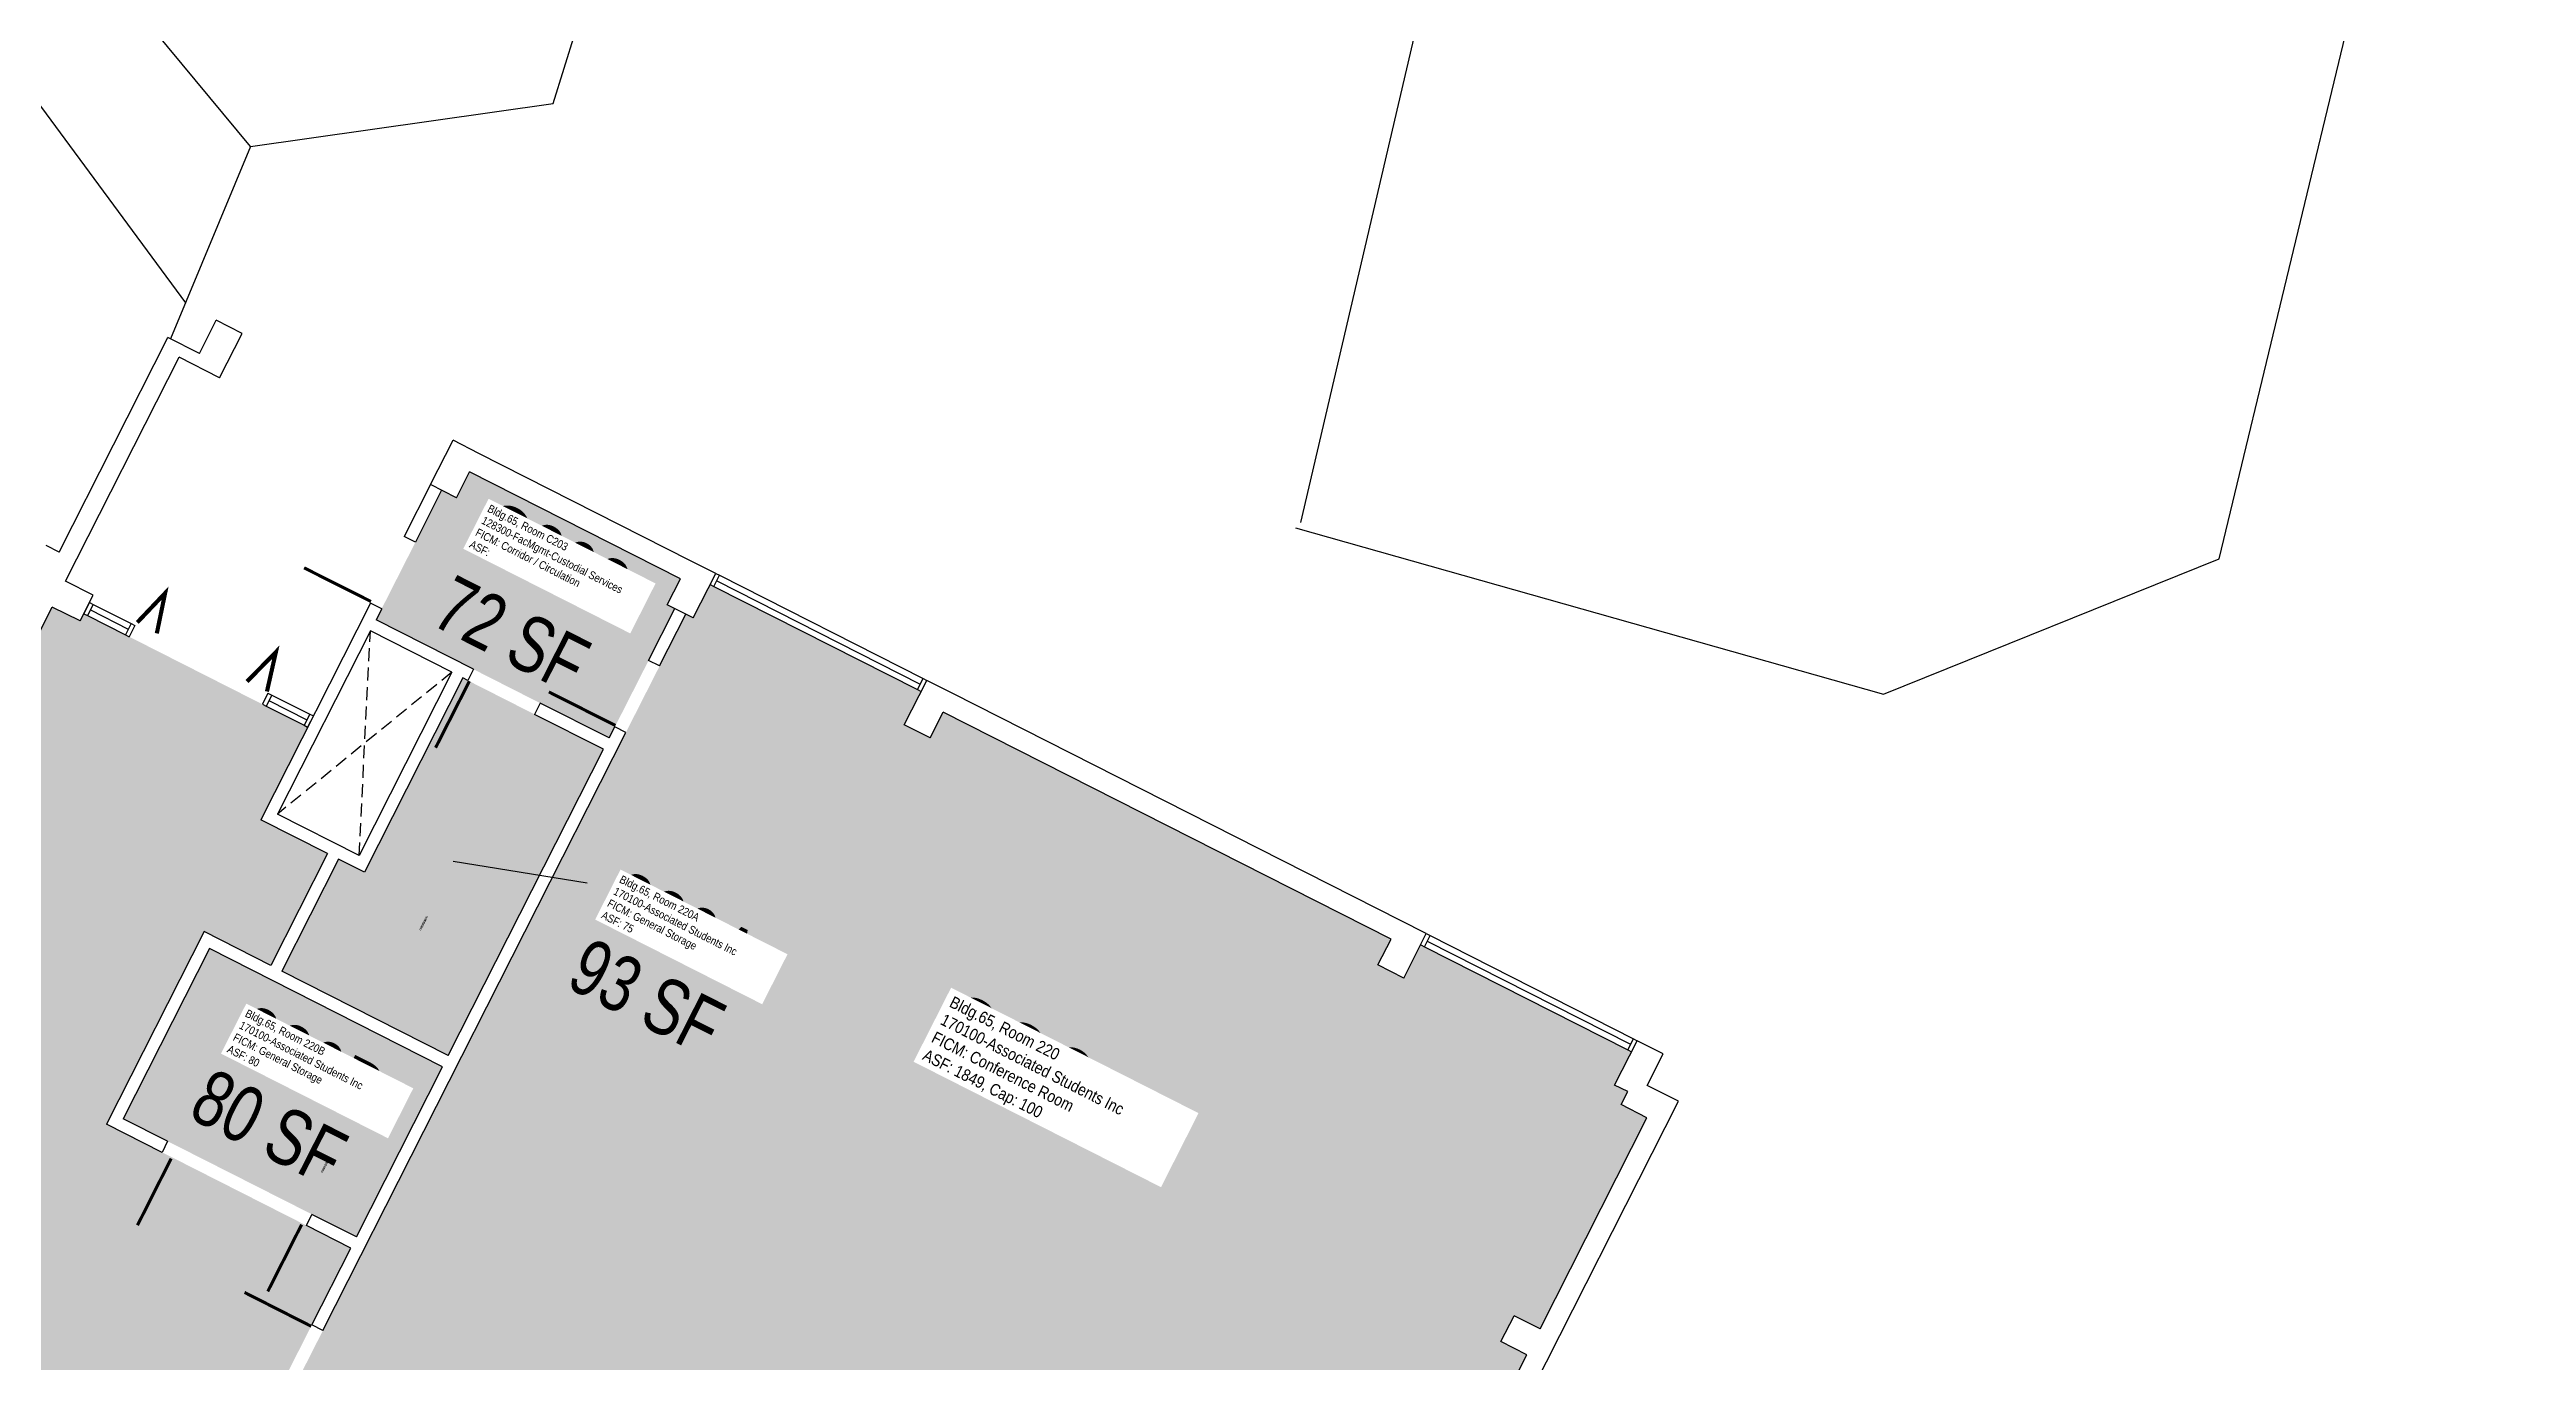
# Model space of a CAD drawing. Header units: inches. Extents: x 69218137 to 69223003, y 27671131 to 27674800.
# Drawn here: x 69221816 to 69223003, y 27673338 to 27673971 of the extents above; entities that cross this region are included whole.
import ezdxf
from ezdxf.enums import TextEntityAlignment as Align

# ---------------------------------------------------------------- set-up
doc = ezdxf.new("R2010")
doc.units = ezdxf.units.IN
doc.header["$LTSCALE"] = 25
doc.header["$MEASUREMENT"] = 0
doc.linetypes.add('DASHED2', pattern=[0.375, 0.25, -0.125])
for name, color, linetype in [('A-DOOR', 2, 'CONTINUOUS'), ('A-FLOR', 3, 'CONTINUOUS'), ('A-GLAZ', 1, 'CONTINUOUS'), ('A-IDEN-RNUM', 7, 'CONTINUOUS'), ('A-IDEN-SNUM', 4, 'CONTINUOUS'), ('A-IDEN-VNUM', 4, 'CONTINUOUS'), ('A-SITE', 3, 'CONTINUOUS'), ('A-WALL', 5, 'CONTINUOUS'), ('AREA-TEXT', 3, 'CONTINUOUS'), ('Rooms-Category-Color', 7, 'CONTINUOUS'), ('Rooms-College-Color', 7, 'CONTINUOUS'), ('Rooms-Department-Color', 7, 'CONTINUOUS'), ('Rooms-Division-Color', 7, 'CONTINUOUS'), ('Rooms-Information', 7, 'CONTINUOUS')]:
    doc.layers.add(name, color=color, linetype=linetype)
doc.styles.add('CP_AREA', font='arial.ttf', dxfattribs={"height": 15})
doc.styles.add('CP_ROOMSNUMBER', font='arial.ttf', dxfattribs={"height": 1})
doc.styles.add('CP_ROOMVNUMBER', font='arial.ttf', dxfattribs={"width": 0.85, "height": 0.075})

msp = doc.modelspace()

# ---------------------------------------------------------------- hatches: boundary and pattern name
at = {"layer": 'Rooms-Category-Color', "true_color": 0xadadad}
for points in [[(69220502.3, 27673934.6), (69220502.2, 27673934.5), (69220473.7, 27673949), (69220363.4, 27673731.3), (69220383.9, 27673721), (69220329.2, 27673613), (69220335.4, 27673609.9), (69220327.3, 27673593.8), (69220321, 27673597), (69220155.6, 27673270.5), (69220161.8, 27673267.3), (69220153.7, 27673251.3), (69220137.6, 27673259.4), (69220139.7, 27673263.4), (69219933.6, 27673367.9), (69219805.2, 27673433), (69219804, 27673430.7), (69219801.4, 27673432.1), (69219749.8, 27673330.4), (69219752.5, 27673329.1), (69219746.2, 27673316.6), (69219743.1, 27673318.1), (69219692, 27673216.2), (69219694.6, 27673214.9), (69219688.3, 27673202.4), (69219685.6, 27673203.8), (69219634.1, 27673102.1), (69219636.8, 27673100.7), (69219635, 27673097.2), (69219971.2, 27672926.7), (69219973.9, 27672932.1), (69219986.4, 27672925.7), (69219935.4, 27672825.1), (69220313.1, 27672315.6), (69220315.1, 27672317.1), (69220320.5, 27672309.9), (69220412.1, 27672377.8), (69220406.7, 27672385), (69220418, 27672393.3), (69220423.3, 27672386.1), (69220549.2, 27672479.5), (69220543.9, 27672486.7), (69220555.1, 27672495), (69220560.5, 27672487.8), (69220652.4, 27672555.9), (69220647, 27672563.2), (69220661.2, 27672573.7), (69220677.2, 27672565.5), (69220671.8, 27672554.8), (69220763.7, 27672508.3), (69220769.1, 27672519), (69220781.6, 27672512.6), (69220776.1, 27672501.9), (69220877.8, 27672450.4), (69220883.3, 27672461.1), (69220896, 27672454.6), (69220893.3, 27672449.3), (69220994.9, 27672397.8), (69220997.7, 27672403.1), (69221009.9, 27672396.9), (69221004.5, 27672386.2), (69221106.2, 27672334.6), (69221111.6, 27672345.3), (69221117.8, 27672342.2), (69221121, 27672348.4), (69221142.4, 27672337.6), (69221140, 27672332.8), (69221537.8, 27672131.2), (69221647.8, 27672348.2), (69221551.5, 27672397.1), (69221615.7, 27672523.7), (69221712, 27672474.9), (69221765.4, 27672580.1), (69221760, 27672582.9), (69221766.3, 27672595.3), (69221778.8, 27672589), (69221777, 27672585.5), (69221909.9, 27672518.1), (69221911.7, 27672521.7), (69221915.3, 27672519.8), (69222026.5, 27672739.3), (69221593, 27672959), (69221769.4, 27673306.9), (69221887.1, 27673247.2), (69221961, 27673393), (69221843.3, 27673452.7), (69221890.3, 27673545.5), (69221922.4, 27673529.2), (69221949.8, 27673583.1), (69221917.6, 27673599.4), (69221940.2, 27673644), (69221832.3, 27673698.7), (69221830.5, 27673695.2), (69221817.1, 27673701.9), (69221765.6, 27673600.3), (69221779, 27673593.5), (69221772.6, 27673581), (69221759.3, 27673587.8), (69221707.7, 27673486.1), (69221721.1, 27673479.3), (69221714.8, 27673466.8), (69221701.4, 27673473.6), (69221649.9, 27673371.9), (69221663.2, 27673365.1), (69221656.9, 27673352.6), (69221640.8, 27673360.8), (69221602.8, 27673285.6), (69221605.4, 27673284.3), (69221592, 27673257.7), (69221605.4, 27673251), (69221599, 27673238.5), (69221585.7, 27673245.2), (69221534.1, 27673143.6), (69221547.5, 27673136.8), (69221541.2, 27673124.3), (69221527.8, 27673131.1), (69221476.2, 27673029.4), (69221489.6, 27673022.6), (69221483.3, 27673010.1), (69221461.9, 27673021), (69221464.2, 27673025.4), (69221129.7, 27673195), (69221126.5, 27673188.7), (69221110.4, 27673196.9), (69221287.2, 27673545.6), (69220962.5, 27673710.2), (69220958.9, 27673703), (69220939.3, 27673713), (69220942.9, 27673720.1), (69220505.8, 27673941.7), (69220502.9, 27673935.7), (69220539, 27673821.7), (69220864.7, 27673656.6), (69220851.2, 27673629.8), (69220894, 27673608.1), (69220907.6, 27673634.9), (69221141.3, 27673516.5), (69220777.8, 27672799.3), (69220201.6, 27673091.4), (69220462, 27673605.1), (69220435.2, 27673618.7), (69220538.3, 27673822.1), (69220502.2, 27673934.5)], [(69222012, 27673754.5), (69222004.8, 27673758.2), (69221992.2, 27673733.2), (69221975.9, 27673701.1), (69221973.2, 27673695.7), (69222020.2, 27673671.9), (69222052.3, 27673655.6), (69222085.6, 27673638.8), (69222088.3, 27673644.1), (69222104.6, 27673676.2), (69222117.2, 27673701.2), (69222113.6, 27673703), (69222120, 27673715.5), (69222018.3, 27673767)]]:
    msp.add_hatch(color=253, dxfattribs=at).paths.add_polyline_path(points)
at = {"layer": 'Rooms-Category-Color', "true_color": 0xfa9ba3}
msp.add_hatch(color=241, dxfattribs=at).paths.add_polyline_path([(69222126.1, 27673696.7), (69222122.6, 27673698.5), (69222109.9, 27673673.5), (69222093.6, 27673641.4), (69221947.6, 27673353.3), (69221915, 27673289.1), (69221892.4, 27673244.5), (69222346.5, 27673014.3), (69222348.3, 27673017.9), (69222350.9, 27673016.6), (69222402.5, 27673118.2), (69222399.8, 27673119.6), (69222406.1, 27673132.1), (69222418.6, 27673125.8), (69222419.5, 27673127.5), (69222469.3, 27673225.7), (69222470.2, 27673227.4), (69222457.7, 27673233.8), (69222464, 27673246.3), (69222476.5, 27673239.9), (69222477.4, 27673241.7), (69222508.8, 27673303.7), (69222510.6, 27673307.3), (69222527.1, 27673339.8), (69222528, 27673341.6), (69222515.5, 27673347.9), (69222521.9, 27673360.4), (69222534.4, 27673354.1), (69222535.3, 27673355.9), (69222585.9, 27673455.8), (69222573.4, 27673462.1), (69222576.6, 27673468.4), (69222570.3, 27673471.5), (69222578.5, 27673487.6), (69222476.8, 27673539.1), (69222468.6, 27673523.1), (69222456.2, 27673529.4), (69222462.5, 27673541.9), (69222246.6, 27673651.3), (69222240.3, 27673638.8), (69222227.8, 27673645.1), (69222236, 27673661.2), (69222134.3, 27673712.7)])
at = {"layer": 'Rooms-Category-Color', "true_color": 0xe3c5e1}
for points in [[(69222017.5, 27673666.5), (69222015.1, 27673667.8), (69221967.6, 27673574.1), (69221955.1, 27673580.4), (69221927.8, 27673526.5), (69222008, 27673485.8), (69222082.8, 27673633.4), (69222049.6, 27673650.2)], [(69221963.7, 27673398.4), (69222005.3, 27673480.4), (69221892.9, 27673537.4), (69221851.3, 27673455.3)]]:
    msp.add_hatch(color=254, dxfattribs=at).paths.add_polyline_path(points)
at = {"layer": 'Rooms-College-Color', "true_color": 0xadadad}
for points in [[(69220502.3, 27673934.6), (69220502.2, 27673934.5), (69220473.7, 27673949), (69220363.4, 27673731.3), (69220383.9, 27673721), (69220329.2, 27673613), (69220335.4, 27673609.9), (69220327.3, 27673593.8), (69220321, 27673597), (69220155.6, 27673270.5), (69220161.8, 27673267.3), (69220153.7, 27673251.3), (69220137.6, 27673259.4), (69220139.7, 27673263.4), (69219933.6, 27673367.9), (69219805.2, 27673433), (69219804, 27673430.7), (69219801.4, 27673432.1), (69219749.8, 27673330.4), (69219752.5, 27673329.1), (69219746.2, 27673316.6), (69219743.1, 27673318.1), (69219692, 27673216.2), (69219694.6, 27673214.9), (69219688.3, 27673202.4), (69219685.6, 27673203.8), (69219634.1, 27673102.1), (69219636.8, 27673100.7), (69219635, 27673097.2), (69219971.2, 27672926.7), (69219973.9, 27672932.1), (69219986.4, 27672925.7), (69219935.4, 27672825.1), (69220313.1, 27672315.6), (69220315.1, 27672317.1), (69220320.5, 27672309.9), (69220412.1, 27672377.8), (69220406.7, 27672385), (69220418, 27672393.3), (69220423.3, 27672386.1), (69220549.2, 27672479.5), (69220543.9, 27672486.7), (69220555.1, 27672495), (69220560.5, 27672487.8), (69220652.4, 27672555.9), (69220647, 27672563.2), (69220661.2, 27672573.7), (69220677.2, 27672565.5), (69220671.8, 27672554.8), (69220763.7, 27672508.3), (69220769.1, 27672519), (69220781.6, 27672512.6), (69220776.1, 27672501.9), (69220877.8, 27672450.4), (69220883.3, 27672461.1), (69220896, 27672454.6), (69220893.3, 27672449.3), (69220994.9, 27672397.8), (69220997.7, 27672403.1), (69221009.9, 27672396.9), (69221004.5, 27672386.2), (69221106.2, 27672334.6), (69221111.6, 27672345.3), (69221117.8, 27672342.2), (69221121, 27672348.4), (69221142.4, 27672337.6), (69221140, 27672332.8), (69221537.8, 27672131.2), (69221647.8, 27672348.2), (69221551.5, 27672397.1), (69221615.7, 27672523.7), (69221712, 27672474.9), (69221765.4, 27672580.1), (69221760, 27672582.9), (69221766.3, 27672595.3), (69221778.8, 27672589), (69221777, 27672585.5), (69221909.9, 27672518.1), (69221911.7, 27672521.7), (69221915.3, 27672519.8), (69222026.5, 27672739.3), (69221593, 27672959), (69221769.4, 27673306.9), (69221887.1, 27673247.2), (69221961, 27673393), (69221843.3, 27673452.7), (69221890.3, 27673545.5), (69221922.4, 27673529.2), (69221949.8, 27673583.1), (69221917.6, 27673599.4), (69221940.2, 27673644), (69221832.3, 27673698.7), (69221830.5, 27673695.2), (69221817.1, 27673701.9), (69221765.6, 27673600.3), (69221779, 27673593.5), (69221772.6, 27673581), (69221759.3, 27673587.8), (69221707.7, 27673486.1), (69221721.1, 27673479.3), (69221714.8, 27673466.8), (69221701.4, 27673473.6), (69221649.9, 27673371.9), (69221663.2, 27673365.1), (69221656.9, 27673352.6), (69221640.8, 27673360.8), (69221602.8, 27673285.6), (69221605.4, 27673284.3), (69221592, 27673257.7), (69221605.4, 27673251), (69221599, 27673238.5), (69221585.7, 27673245.2), (69221534.1, 27673143.6), (69221547.5, 27673136.8), (69221541.2, 27673124.3), (69221527.8, 27673131.1), (69221476.2, 27673029.4), (69221489.6, 27673022.6), (69221483.3, 27673010.1), (69221461.9, 27673021), (69221464.2, 27673025.4), (69221129.7, 27673195), (69221126.5, 27673188.7), (69221110.4, 27673196.9), (69221287.2, 27673545.6), (69220962.5, 27673710.2), (69220958.9, 27673703), (69220939.3, 27673713), (69220942.9, 27673720.1), (69220505.8, 27673941.7), (69220502.9, 27673935.7), (69220539, 27673821.7), (69220864.7, 27673656.6), (69220851.2, 27673629.8), (69220894, 27673608.1), (69220907.6, 27673634.9), (69221141.3, 27673516.5), (69220777.8, 27672799.3), (69220201.6, 27673091.4), (69220462, 27673605.1), (69220435.2, 27673618.7), (69220538.3, 27673822.1), (69220502.2, 27673934.5)], [(69222012, 27673754.5), (69222004.8, 27673758.2), (69221992.2, 27673733.2), (69221975.9, 27673701.1), (69221973.2, 27673695.7), (69222020.2, 27673671.9), (69222052.3, 27673655.6), (69222085.6, 27673638.8), (69222088.3, 27673644.1), (69222104.6, 27673676.2), (69222117.2, 27673701.2), (69222113.6, 27673703), (69222120, 27673715.5), (69222018.3, 27673767)], [(69222126.1, 27673696.7), (69222122.6, 27673698.5), (69222109.9, 27673673.5), (69222093.6, 27673641.4), (69221947.6, 27673353.3), (69221915, 27673289.1), (69221892.4, 27673244.5), (69222346.5, 27673014.3), (69222348.3, 27673017.9), (69222350.9, 27673016.6), (69222402.5, 27673118.2), (69222399.8, 27673119.6), (69222406.1, 27673132.1), (69222418.6, 27673125.8), (69222419.5, 27673127.5), (69222469.3, 27673225.7), (69222470.2, 27673227.4), (69222457.7, 27673233.8), (69222464, 27673246.3), (69222476.5, 27673239.9), (69222477.4, 27673241.7), (69222508.8, 27673303.7), (69222510.6, 27673307.3), (69222527.1, 27673339.8), (69222528, 27673341.6), (69222515.5, 27673347.9), (69222521.9, 27673360.4), (69222534.4, 27673354.1), (69222535.3, 27673355.9), (69222585.9, 27673455.8), (69222573.4, 27673462.1), (69222576.6, 27673468.4), (69222570.3, 27673471.5), (69222578.5, 27673487.6), (69222476.8, 27673539.1), (69222468.6, 27673523.1), (69222456.2, 27673529.4), (69222462.5, 27673541.9), (69222246.6, 27673651.3), (69222240.3, 27673638.8), (69222227.8, 27673645.1), (69222236, 27673661.2), (69222134.3, 27673712.7)], [(69222017.5, 27673666.5), (69222015.1, 27673667.8), (69221967.6, 27673574.1), (69221955.1, 27673580.4), (69221927.8, 27673526.5), (69222008, 27673485.8), (69222082.8, 27673633.4), (69222049.6, 27673650.2)], [(69221963.7, 27673398.4), (69222005.3, 27673480.4), (69221892.9, 27673537.4), (69221851.3, 27673455.3)]]:
    msp.add_hatch(color=253, dxfattribs=at).paths.add_polyline_path(points)
at = {"layer": 'Rooms-Department-Color', "true_color": 0xacacac}
for points in [[(69220502.3, 27673934.6), (69220502.2, 27673934.5), (69220473.7, 27673949), (69220363.4, 27673731.3), (69220383.9, 27673721), (69220329.2, 27673613), (69220335.4, 27673609.9), (69220327.3, 27673593.8), (69220321, 27673597), (69220155.6, 27673270.5), (69220161.8, 27673267.3), (69220153.7, 27673251.3), (69220137.6, 27673259.4), (69220139.7, 27673263.4), (69219933.6, 27673367.9), (69219805.2, 27673433), (69219804, 27673430.7), (69219801.4, 27673432.1), (69219749.8, 27673330.4), (69219752.5, 27673329.1), (69219746.2, 27673316.6), (69219743.1, 27673318.1), (69219692, 27673216.2), (69219694.6, 27673214.9), (69219688.3, 27673202.4), (69219685.6, 27673203.8), (69219634.1, 27673102.1), (69219636.8, 27673100.7), (69219635, 27673097.2), (69219971.2, 27672926.7), (69219973.9, 27672932.1), (69219986.4, 27672925.7), (69219935.4, 27672825.1), (69220313.1, 27672315.6), (69220315.1, 27672317.1), (69220320.5, 27672309.9), (69220412.1, 27672377.8), (69220406.7, 27672385), (69220418, 27672393.3), (69220423.3, 27672386.1), (69220549.2, 27672479.5), (69220543.9, 27672486.7), (69220555.1, 27672495), (69220560.5, 27672487.8), (69220652.4, 27672555.9), (69220647, 27672563.2), (69220661.2, 27672573.7), (69220677.2, 27672565.5), (69220671.8, 27672554.8), (69220763.7, 27672508.3), (69220769.1, 27672519), (69220781.6, 27672512.6), (69220776.1, 27672501.9), (69220877.8, 27672450.4), (69220883.3, 27672461.1), (69220896, 27672454.6), (69220893.3, 27672449.3), (69220994.9, 27672397.8), (69220997.7, 27672403.1), (69221009.9, 27672396.9), (69221004.5, 27672386.2), (69221106.2, 27672334.6), (69221111.6, 27672345.3), (69221117.8, 27672342.2), (69221121, 27672348.4), (69221142.4, 27672337.6), (69221140, 27672332.8), (69221537.8, 27672131.2), (69221647.8, 27672348.2), (69221551.5, 27672397.1), (69221615.7, 27672523.7), (69221712, 27672474.9), (69221765.4, 27672580.1), (69221760, 27672582.9), (69221766.3, 27672595.3), (69221778.8, 27672589), (69221777, 27672585.5), (69221909.9, 27672518.1), (69221911.7, 27672521.7), (69221915.3, 27672519.8), (69222026.5, 27672739.3), (69221593, 27672959), (69221769.4, 27673306.9), (69221887.1, 27673247.2), (69221961, 27673393), (69221843.3, 27673452.7), (69221890.3, 27673545.5), (69221922.4, 27673529.2), (69221949.8, 27673583.1), (69221917.6, 27673599.4), (69221940.2, 27673644), (69221832.3, 27673698.7), (69221830.5, 27673695.2), (69221817.1, 27673701.9), (69221765.6, 27673600.3), (69221779, 27673593.5), (69221772.6, 27673581), (69221759.3, 27673587.8), (69221707.7, 27673486.1), (69221721.1, 27673479.3), (69221714.8, 27673466.8), (69221701.4, 27673473.6), (69221649.9, 27673371.9), (69221663.2, 27673365.1), (69221656.9, 27673352.6), (69221640.8, 27673360.8), (69221602.8, 27673285.6), (69221605.4, 27673284.3), (69221592, 27673257.7), (69221605.4, 27673251), (69221599, 27673238.5), (69221585.7, 27673245.2), (69221534.1, 27673143.6), (69221547.5, 27673136.8), (69221541.2, 27673124.3), (69221527.8, 27673131.1), (69221476.2, 27673029.4), (69221489.6, 27673022.6), (69221483.3, 27673010.1), (69221461.9, 27673021), (69221464.2, 27673025.4), (69221129.7, 27673195), (69221126.5, 27673188.7), (69221110.4, 27673196.9), (69221287.2, 27673545.6), (69220962.5, 27673710.2), (69220958.9, 27673703), (69220939.3, 27673713), (69220942.9, 27673720.1), (69220505.8, 27673941.7), (69220502.9, 27673935.7), (69220539, 27673821.7), (69220864.7, 27673656.6), (69220851.2, 27673629.8), (69220894, 27673608.1), (69220907.6, 27673634.9), (69221141.3, 27673516.5), (69220777.8, 27672799.3), (69220201.6, 27673091.4), (69220462, 27673605.1), (69220435.2, 27673618.7), (69220538.3, 27673822.1), (69220502.2, 27673934.5)], [(69222012, 27673754.5), (69222004.8, 27673758.2), (69221992.2, 27673733.2), (69221975.9, 27673701.1), (69221973.2, 27673695.7), (69222020.2, 27673671.9), (69222052.3, 27673655.6), (69222085.6, 27673638.8), (69222088.3, 27673644.1), (69222104.6, 27673676.2), (69222117.2, 27673701.2), (69222113.6, 27673703), (69222120, 27673715.5), (69222018.3, 27673767)]]:
    msp.add_hatch(color=253, dxfattribs=at).paths.add_polyline_path(points)
at = {"layer": 'Rooms-Department-Color', "true_color": 0x604aed}
for points in [[(69222126.1, 27673696.7), (69222122.6, 27673698.5), (69222109.9, 27673673.5), (69222093.6, 27673641.4), (69221947.6, 27673353.3), (69221915, 27673289.1), (69221892.4, 27673244.5), (69222346.5, 27673014.3), (69222348.3, 27673017.9), (69222350.9, 27673016.6), (69222402.5, 27673118.2), (69222399.8, 27673119.6), (69222406.1, 27673132.1), (69222418.6, 27673125.8), (69222419.5, 27673127.5), (69222469.3, 27673225.7), (69222470.2, 27673227.4), (69222457.7, 27673233.8), (69222464, 27673246.3), (69222476.5, 27673239.9), (69222477.4, 27673241.7), (69222508.8, 27673303.7), (69222510.6, 27673307.3), (69222527.1, 27673339.8), (69222528, 27673341.6), (69222515.5, 27673347.9), (69222521.9, 27673360.4), (69222534.4, 27673354.1), (69222535.3, 27673355.9), (69222585.9, 27673455.8), (69222573.4, 27673462.1), (69222576.6, 27673468.4), (69222570.3, 27673471.5), (69222578.5, 27673487.6), (69222476.8, 27673539.1), (69222468.6, 27673523.1), (69222456.2, 27673529.4), (69222462.5, 27673541.9), (69222246.6, 27673651.3), (69222240.3, 27673638.8), (69222227.8, 27673645.1), (69222236, 27673661.2), (69222134.3, 27673712.7)], [(69222017.5, 27673666.5), (69222015.1, 27673667.8), (69221967.6, 27673574.1), (69221955.1, 27673580.4), (69221927.8, 27673526.5), (69222008, 27673485.8), (69222082.8, 27673633.4), (69222049.6, 27673650.2)], [(69221963.7, 27673398.4), (69222005.3, 27673480.4), (69221892.9, 27673537.4), (69221851.3, 27673455.3)]]:
    msp.add_hatch(color=173, dxfattribs=at).paths.add_polyline_path(points)
at = {"layer": 'Rooms-Division-Color', "true_color": 0xadadad}
for points in [[(69220502.3, 27673934.6), (69220502.2, 27673934.5), (69220473.7, 27673949), (69220363.4, 27673731.3), (69220383.9, 27673721), (69220329.2, 27673613), (69220335.4, 27673609.9), (69220327.3, 27673593.8), (69220321, 27673597), (69220155.6, 27673270.5), (69220161.8, 27673267.3), (69220153.7, 27673251.3), (69220137.6, 27673259.4), (69220139.7, 27673263.4), (69219933.6, 27673367.9), (69219805.2, 27673433), (69219804, 27673430.7), (69219801.4, 27673432.1), (69219749.8, 27673330.4), (69219752.5, 27673329.1), (69219746.2, 27673316.6), (69219743.1, 27673318.1), (69219692, 27673216.2), (69219694.6, 27673214.9), (69219688.3, 27673202.4), (69219685.6, 27673203.8), (69219634.1, 27673102.1), (69219636.8, 27673100.7), (69219635, 27673097.2), (69219971.2, 27672926.7), (69219973.9, 27672932.1), (69219986.4, 27672925.7), (69219935.4, 27672825.1), (69220313.1, 27672315.6), (69220315.1, 27672317.1), (69220320.5, 27672309.9), (69220412.1, 27672377.8), (69220406.7, 27672385), (69220418, 27672393.3), (69220423.3, 27672386.1), (69220549.2, 27672479.5), (69220543.9, 27672486.7), (69220555.1, 27672495), (69220560.5, 27672487.8), (69220652.4, 27672555.9), (69220647, 27672563.2), (69220661.2, 27672573.7), (69220677.2, 27672565.5), (69220671.8, 27672554.8), (69220763.7, 27672508.3), (69220769.1, 27672519), (69220781.6, 27672512.6), (69220776.1, 27672501.9), (69220877.8, 27672450.4), (69220883.3, 27672461.1), (69220896, 27672454.6), (69220893.3, 27672449.3), (69220994.9, 27672397.8), (69220997.7, 27672403.1), (69221009.9, 27672396.9), (69221004.5, 27672386.2), (69221106.2, 27672334.6), (69221111.6, 27672345.3), (69221117.8, 27672342.2), (69221121, 27672348.4), (69221142.4, 27672337.6), (69221140, 27672332.8), (69221537.8, 27672131.2), (69221647.8, 27672348.2), (69221551.5, 27672397.1), (69221615.7, 27672523.7), (69221712, 27672474.9), (69221765.4, 27672580.1), (69221760, 27672582.9), (69221766.3, 27672595.3), (69221778.8, 27672589), (69221777, 27672585.5), (69221909.9, 27672518.1), (69221911.7, 27672521.7), (69221915.3, 27672519.8), (69222026.5, 27672739.3), (69221593, 27672959), (69221769.4, 27673306.9), (69221887.1, 27673247.2), (69221961, 27673393), (69221843.3, 27673452.7), (69221890.3, 27673545.5), (69221922.4, 27673529.2), (69221949.8, 27673583.1), (69221917.6, 27673599.4), (69221940.2, 27673644), (69221832.3, 27673698.7), (69221830.5, 27673695.2), (69221817.1, 27673701.9), (69221765.6, 27673600.3), (69221779, 27673593.5), (69221772.6, 27673581), (69221759.3, 27673587.8), (69221707.7, 27673486.1), (69221721.1, 27673479.3), (69221714.8, 27673466.8), (69221701.4, 27673473.6), (69221649.9, 27673371.9), (69221663.2, 27673365.1), (69221656.9, 27673352.6), (69221640.8, 27673360.8), (69221602.8, 27673285.6), (69221605.4, 27673284.3), (69221592, 27673257.7), (69221605.4, 27673251), (69221599, 27673238.5), (69221585.7, 27673245.2), (69221534.1, 27673143.6), (69221547.5, 27673136.8), (69221541.2, 27673124.3), (69221527.8, 27673131.1), (69221476.2, 27673029.4), (69221489.6, 27673022.6), (69221483.3, 27673010.1), (69221461.9, 27673021), (69221464.2, 27673025.4), (69221129.7, 27673195), (69221126.5, 27673188.7), (69221110.4, 27673196.9), (69221287.2, 27673545.6), (69220962.5, 27673710.2), (69220958.9, 27673703), (69220939.3, 27673713), (69220942.9, 27673720.1), (69220505.8, 27673941.7), (69220502.9, 27673935.7), (69220539, 27673821.7), (69220864.7, 27673656.6), (69220851.2, 27673629.8), (69220894, 27673608.1), (69220907.6, 27673634.9), (69221141.3, 27673516.5), (69220777.8, 27672799.3), (69220201.6, 27673091.4), (69220462, 27673605.1), (69220435.2, 27673618.7), (69220538.3, 27673822.1), (69220502.2, 27673934.5)], [(69222012, 27673754.5), (69222004.8, 27673758.2), (69221992.2, 27673733.2), (69221975.9, 27673701.1), (69221973.2, 27673695.7), (69222020.2, 27673671.9), (69222052.3, 27673655.6), (69222085.6, 27673638.8), (69222088.3, 27673644.1), (69222104.6, 27673676.2), (69222117.2, 27673701.2), (69222113.6, 27673703), (69222120, 27673715.5), (69222018.3, 27673767)]]:
    msp.add_hatch(color=253, dxfattribs=at).paths.add_polyline_path(points)
at = {"layer": 'Rooms-Division-Color', "true_color": 0x604aed}
for points in [[(69222126.1, 27673696.7), (69222122.6, 27673698.5), (69222109.9, 27673673.5), (69222093.6, 27673641.4), (69221947.6, 27673353.3), (69221915, 27673289.1), (69221892.4, 27673244.5), (69222346.5, 27673014.3), (69222348.3, 27673017.9), (69222350.9, 27673016.6), (69222402.5, 27673118.2), (69222399.8, 27673119.6), (69222406.1, 27673132.1), (69222418.6, 27673125.8), (69222419.5, 27673127.5), (69222469.3, 27673225.7), (69222470.2, 27673227.4), (69222457.7, 27673233.8), (69222464, 27673246.3), (69222476.5, 27673239.9), (69222477.4, 27673241.7), (69222508.8, 27673303.7), (69222510.6, 27673307.3), (69222527.1, 27673339.8), (69222528, 27673341.6), (69222515.5, 27673347.9), (69222521.9, 27673360.4), (69222534.4, 27673354.1), (69222535.3, 27673355.9), (69222585.9, 27673455.8), (69222573.4, 27673462.1), (69222576.6, 27673468.4), (69222570.3, 27673471.5), (69222578.5, 27673487.6), (69222476.8, 27673539.1), (69222468.6, 27673523.1), (69222456.2, 27673529.4), (69222462.5, 27673541.9), (69222246.6, 27673651.3), (69222240.3, 27673638.8), (69222227.8, 27673645.1), (69222236, 27673661.2), (69222134.3, 27673712.7)], [(69222017.5, 27673666.5), (69222015.1, 27673667.8), (69221967.6, 27673574.1), (69221955.1, 27673580.4), (69221927.8, 27673526.5), (69222008, 27673485.8), (69222082.8, 27673633.4), (69222049.6, 27673650.2)], [(69221963.7, 27673398.4), (69222005.3, 27673480.4), (69221892.9, 27673537.4), (69221851.3, 27673455.3)]]:
    msp.add_hatch(color=173, dxfattribs=at).paths.add_polyline_path(points)

# ---------------------------------------------------------------- linework, layer by layer
at = {"layer": 'A-DOOR'}
for points in [[(69221970.7, 27673704.6, 1.5, 1.5, 0), (69221938.5, 27673720.8, 0, 0, 0), (69221938.9, 27673721.5, 0, 0, -0.414214), (69221987.9, 27673735.3, 0, 0, -0.414214)], [(69222088.6, 27673644.8, 1.5, 1.5, 0), (69222056.5, 27673661, 0, 0, 0), (69222056.8, 27673661.7, 0, 0, -0.414214), (69222105.9, 27673675.5, 0, 0, -0.414214)], [(69222018.2, 27673666.2, 1.5, 1.5, 0), (69222001.9, 27673634.1, 0, 0, 0), (69222002.6, 27673633.7, 0, 0, 0.414214), (69222050.3, 27673651.6, 0, 0, 0.414214)], [(69221874.4, 27673436.1, 1.5, 1.5, 0), (69221858.2, 27673404, 0, 0, 0), (69221858.8, 27673403.7, 0, 0, 0.414214), (69221906.6, 27673421.5, 0, 0, 0.414214)], [(69221937.3, 27673404.3, 1.5, 1.5, 0), (69221921, 27673372.1, 0, 0, 0), (69221920.4, 27673372.5, 0, 0, -0.414214), (69221906.6, 27673421.5, 0, 0, -0.414214)], [(69221941.9, 27673355.3, 1.5, 1.5, 0), (69221909.8, 27673371.6, 0, 0, 0), (69221909.5, 27673370.9, 0, 0, 0.414214), (69221927.3, 27673323.2, 0, 0, 0.414214)]]:
    msp.add_lwpolyline(points, format="xyseb", dxfattribs=at)
at = {"layer": 'A-DOOR', "const_width": 2}
for points in [[(69221858.1, 27673694.5), (69221871.5, 27673708.6), (69221867.5, 27673689.2)], [(69221920.6, 27673661.2), (69221924.9, 27673680.2), (69221911, 27673666)]]:
    msp.add_lwpolyline(points, dxfattribs=at)
at = {"layer": 'A-FLOR', "linetype": 'DASHED2'}
for p, q in [((69221965, 27673582.2), (69221970.5, 27673690.4)), ((69222009.7, 27673670.5), (69221925.7, 27673602.1))]:
    msp.add_line(p, q, dxfattribs=at)
at = {"layer": 'A-GLAZ'}
for p, q in [((69222138.8, 27673717.2), (69222236.9, 27673667.4)), ((69222136.1, 27673711.8), (69222234.2, 27673662.1)), ((69222137.4, 27673714.5), (69222235.5, 27673664.8)), ((69221834.1, 27673697.8), (69221852.4, 27673688.5)), ((69221835.5, 27673700.5), (69221853.7, 27673691.2)), ((69221836.8, 27673703.2), (69221855.1, 27673693.9)), ((69221921.5, 27673656.9), (69221939.8, 27673647.6)), ((69221922.9, 27673659.5), (69221941.2, 27673650.3)), ((69221920.2, 27673654.2), (69221938.5, 27673644.9)), ((69222478.6, 27673538.2), (69222576.7, 27673488.5)), ((69222479.9, 27673540.9), (69222578, 27673491.2)), ((69222481.3, 27673543.6), (69222579.4, 27673493.8))]:
    msp.add_line(p, q, dxfattribs=at)
at = {"layer": 'A-IDEN-VNUM'}
msp.add_line((69222075, 27673568.9), (69222010.4, 27673579.2), dxfattribs=at)
at = {"layer": 'A-SITE'}
for p, q in [((69222575.5, 27674412.9), (69222418.8, 27673742.6)), ((69222861.7, 27673725.2), (69223002.8, 27674310.4)), ((69221670, 27674135), (69221881.3, 27673848.5)), ((69221912.6, 27673923.8), (69221746.4, 27674124.5)), ((69222058.6, 27673944.5), (69222092.9, 27674054.6)), ((69221912.6, 27673923.8), (69222058.6, 27673944.5)), ((69221912.6, 27673923.8), (69221874.1, 27673831.2)), ((69222416.4, 27673740.1), (69222700, 27673660)), ((69222700, 27673660), (69222861.7, 27673725.2))]:
    msp.add_line(p, q, dxfattribs=at)
at = {"layer": 'A-WALL'}
for p, q in [((69221888, 27673824.1), (69221896.1, 27673840.1)), ((69221908.6, 27673833.8), (69221896.1, 27673840.1)), ((69221820.4, 27673728.3), (69221872.8, 27673831.8)), ((69221823.5, 27673714.4), (69221878.2, 27673822.4)), ((69221888, 27673824.1), (69221872.8, 27673831.8)), ((69221897.8, 27673812.4), (69221878.2, 27673822.4)), ((69221897.8, 27673812.4), (69221908.6, 27673833.8)), ((69221999.5, 27673760.9), (69222010.3, 27673782.3)), ((69222022.8, 27673775.9), (69222010.3, 27673782.3)), ((69222124.5, 27673724.4), (69222022.8, 27673775.9)), ((69222012, 27673754.5), (69222018.3, 27673767)), ((69222120, 27673715.5), (69222018.3, 27673767)), ((69221999.5, 27673760.9), (69221986.8, 27673735.9)), ((69222004.8, 27673758.2), (69221992.2, 27673733.2)), ((69222012, 27673754.5), (69221999.5, 27673760.9)), ((69221820.4, 27673728.3), (69221814.2, 27673731.5)), ((69221992.2, 27673733.2), (69221986.8, 27673735.9)), ((69222113.6, 27673703), (69222120, 27673715.5)), ((69222137, 27673718.1), (69222124.5, 27673724.4)), ((69222126.1, 27673696.7), (69222137, 27673718.1)), ((69222136.1, 27673711.8), (69222138.8, 27673717.2)), ((69222137, 27673718.1), (69222138.8, 27673717.2)), ((69221836.8, 27673707.6), (69221823.5, 27673714.4)), ((69221830.5, 27673695.2), (69221836.8, 27673707.6)), ((69221835, 27673704.1), (69221832.3, 27673698.7)), ((69221835, 27673704.1), (69221836.8, 27673703.2)), ((69221970.5, 27673703.8), (69221917.6, 27673599.4)), ((69221975.9, 27673701.1), (69221970.5, 27673703.8)), ((69222134.3, 27673712.7), (69222136.1, 27673711.8)), ((69221765.6, 27673600.3), (69221817.1, 27673701.9)), ((69221830.5, 27673695.2), (69221817.1, 27673701.9)), ((69221832.3, 27673698.7), (69221834.1, 27673697.8)), ((69221836.8, 27673703.2), (69221834.1, 27673697.8)), ((69221855.1, 27673693.9), (69221852.4, 27673688.5)), ((69221856.9, 27673693), (69221854.2, 27673687.6)), ((69221855.1, 27673693.9), (69221856.9, 27673693)), ((69221975.9, 27673701.1), (69221973.2, 27673695.7)), ((69222020.2, 27673671.9), (69221973.2, 27673695.7)), ((69222104.6, 27673676.2), (69222117.2, 27673701.2)), ((69222109.9, 27673673.5), (69222122.6, 27673698.5)), ((69222126.1, 27673696.7), (69222113.6, 27673703)), ((69221852.4, 27673688.5), (69221854.2, 27673687.6)), ((69221970.5, 27673690.4), (69221925.7, 27673602.1)), ((69222009.7, 27673670.5), (69221970.5, 27673690.4)), ((69222009.7, 27673670.5), (69221965, 27673582.2)), ((69222015.1, 27673667.8), (69221967.6, 27673574.1)), ((69222017.5, 27673666.5), (69222015.1, 27673667.8)), ((69222020.2, 27673671.9), (69222017.5, 27673666.5)), ((69222109.9, 27673673.5), (69222104.6, 27673676.2)), ((69221921.1, 27673660.4), (69221918.4, 27673655.1)), ((69221922.9, 27673659.5), (69221920.2, 27673654.2)), ((69221921.1, 27673660.4), (69221922.9, 27673659.5)), ((69222227.8, 27673645.1), (69222238.7, 27673666.5)), ((69222234.2, 27673662.1), (69222236.9, 27673667.4)), ((69222234.2, 27673662.1), (69222236, 27673661.2)), ((69222236.9, 27673667.4), (69222238.7, 27673666.5)), ((69222251.2, 27673660.2), (69222238.7, 27673666.5)), ((69222467, 27673550.8), (69222251.2, 27673660.2)), ((69221918.4, 27673655.1), (69221920.2, 27673654.2)), ((69221941.2, 27673650.3), (69221938.5, 27673644.9)), ((69221938.5, 27673644.9), (69221940.2, 27673644)), ((69221943, 27673649.4), (69221940.2, 27673644)), ((69221941.2, 27673650.3), (69221943, 27673649.4)), ((69222052.3, 27673655.6), (69222049.6, 27673650.2)), ((69222082.8, 27673633.4), (69222049.6, 27673650.2)), ((69222085.6, 27673638.8), (69222052.3, 27673655.6)), ((69222085.6, 27673638.8), (69222088.3, 27673644.1)), ((69222093.6, 27673641.4), (69222088.3, 27673644.1)), ((69222240.3, 27673638.8), (69222227.8, 27673645.1)), ((69222240.3, 27673638.8), (69222246.6, 27673651.3)), ((69222462.5, 27673541.9), (69222246.6, 27673651.3)), ((69221947.6, 27673353.3), (69222093.6, 27673641.4)), ((69222008, 27673485.8), (69222082.8, 27673633.4)), ((69221949.8, 27673583.1), (69221917.6, 27673599.4)), ((69221965, 27673582.2), (69221925.7, 27673602.1)), ((69221949.8, 27673583.1), (69221922.4, 27673529.2)), ((69221955.1, 27673580.4), (69221927.8, 27673526.5)), ((69221967.6, 27673574.1), (69221955.1, 27673580.4)), ((69222479.5, 27673544.5), (69222467, 27673550.8)), ((69221890.3, 27673545.5), (69221843.3, 27673452.7)), ((69221892.9, 27673537.4), (69221851.3, 27673455.3)), ((69221922.4, 27673529.2), (69221890.3, 27673545.5)), ((69222005.3, 27673480.4), (69221892.9, 27673537.4)), ((69222456.2, 27673529.4), (69222462.5, 27673541.9)), ((69222468.6, 27673523.1), (69222479.5, 27673544.5)), ((69222476.8, 27673539.1), (69222478.6, 27673538.2)), ((69222478.6, 27673538.2), (69222481.3, 27673543.6)), ((69222479.5, 27673544.5), (69222481.3, 27673543.6)), ((69222008, 27673485.8), (69221927.8, 27673526.5)), ((69222468.6, 27673523.1), (69222456.2, 27673529.4)), ((69222570.3, 27673471.5), (69222581.2, 27673492.9)), ((69222576.7, 27673488.5), (69222579.4, 27673493.8)), ((69222579.4, 27673493.8), (69222581.2, 27673492.9)), ((69222593.7, 27673486.6), (69222581.2, 27673492.9)), ((69221963.7, 27673398.4), (69222005.3, 27673480.4)), ((69222576.7, 27673488.5), (69222578.5, 27673487.6)), ((69222586, 27673471.4), (69222593.7, 27673486.6)), ((69222576.6, 27673468.4), (69222570.3, 27673471.5)), ((69222573.4, 27673462.1), (69222576.6, 27673468.4)), ((69222601.1, 27673463.8), (69222586, 27673471.4)), ((69221872.7, 27673444.5), (69221851.3, 27673455.3)), ((69222427.5, 27673121.2), (69222601.1, 27673463.8)), ((69222534.4, 27673354.1), (69222585.9, 27673455.8)), ((69222585.9, 27673455.8), (69222573.4, 27673462.1)), ((69221870, 27673439.1), (69221843.3, 27673452.7)), ((69221872.7, 27673444.5), (69221870, 27673439.1)), ((69221939.6, 27673403.9), (69221942.3, 27673409.2)), ((69221963.7, 27673398.4), (69221942.3, 27673409.2)), ((69221961, 27673393), (69221939.6, 27673403.9)), ((69221942.2, 27673356), (69221961, 27673393)), ((69222515.5, 27673347.9), (69222521.9, 27673360.4)), ((69222534.4, 27673354.1), (69222521.9, 27673360.4)), ((69221947.6, 27673353.3), (69221942.2, 27673356)), ((69222528, 27673341.6), (69222515.5, 27673347.9)), ((69222476.5, 27673239.9), (69222528, 27673341.6))]:
    msp.add_line(p, q, dxfattribs=at)

# ---------------------------------------------------------------- texts
at = {"layer": 'A-IDEN-RNUM', "style": 'CP_ROOMSNUMBER', "width": 0.85}
for s, rotation, p in [('C203-00', 36.5617, (69222053, 27673718.5)), ('0220-A0', 63.1217, (69221996.1, 27673549.6)), ('0220-B0', 63.1217, (69221948.7, 27673432.8))]:
    msp.add_text(s, height=1, rotation=rotation, dxfattribs=at).set_placement(p, align=Align.MIDDLE)
at = {"layer": 'A-IDEN-SNUM', "style": 'CP_ROOMSNUMBER', "width": 0.85}
for s, rotation, p in [('0650C20300', 36.5617, (69222053, 27673718.5)), ('06500220A0', 63.1217, (69221996.1, 27673549.6)), ('06500220B0', 63.1217, (69221948.7, 27673432.8))]:
    msp.add_text(s, height=1, rotation=rotation, dxfattribs=at).set_placement(p, align=Align.MIDDLE)
at = {"layer": 'A-IDEN-VNUM', "style": 'CP_ROOMVNUMBER', "width": 0.85}
for s, height, p in [('C203', 27, (69222058.1, 27673725.5)), ('220A', 27, (69222120.8, 27673547.1)), ('220', 40, (69222279.6, 27673482.2)), ('220B', 27, (69221940.4, 27673482.5))]:
    msp.add_text(s, height=height, rotation=333.1217, dxfattribs=at).set_placement(p, align=Align.MIDDLE)
at = {"layer": 'AREA-TEXT', "style": 'CP_AREA', "width": 0.75}
for s, p in [('72 SF', (69222038.6, 27673688.9)), ('93 SF', (69222103.7, 27673514.2)), ('80 SF', (69221921.6, 27673451.3))]:
    msp.add_text(s, height=27, rotation=333.1217, dxfattribs=at).set_placement(p, align=Align.MIDDLE_CENTER)

# ---------------------------------------------------------------- next in the draw order: texts
at = {"layer": 'Rooms-Information', "attachment_point": 7, "rotation": 333.1217, "style": 'CP_ROOMVNUMBER', "bg_fill": 3, "box_fill_scale": 1.5, "bg_fill_color": 256, "bg_fill_true_color": 13158600, "bg_fill_transparency": 0}
for s, insert, char_height, width in [('Bldg.65, Room C203^M^J128300-FacMgmt-Custodial Services^M^JFICM: Corridor / Circulation^M^JASF: ', (69222017.8, 27673730.8), 3.857, 86.4), ('Bldg.65, Room 220A^M^J170100-Associated Students Inc^M^JFICM: General Storage^M^JASF: 75', (69222081.4, 27673552.1), 3.857, 86.4), ('Bldg.65, Room 220^M^J170100-Associated Students Inc^M^JFICM: Conference Room^M^JASF: 1849, Cap: 100', (69222235.4, 27673482.5), 5.714, 128), ('Bldg.65, Room 220B^M^J170100-Associated Students Inc^M^JFICM: General Storage^M^JASF: 80', (69221901, 27673487.5), 3.857, 86.4)]:
    msp.add_mtext(s, dxfattribs=dict(at, insert=insert, char_height=char_height, width=width))

doc.saveas('drawing.dxf')
